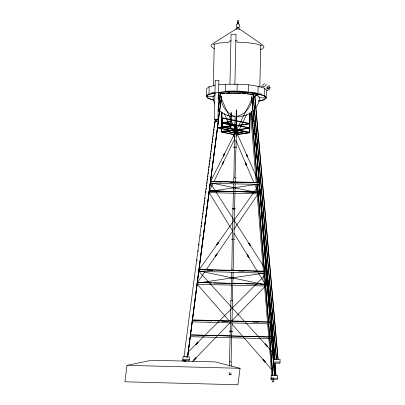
<?xml version="1.0" encoding="UTF-8"?>
<svg xmlns="http://www.w3.org/2000/svg" width="405" height="405" viewBox="0 0 405 405"><rect width="100%" height="100%" fill="white"/><g stroke="black" fill="none" stroke-linecap="round" stroke-linejoin="round"><path stroke-width="0.61" d="M210.316 182.078L210.291 183.207L259.261 184.488L259.296 182.792L210.327 181.516M182.832 360.688L183.05 356.709L189.363 356.876L189.302 359.665L189.145 360.855L182.832 360.688L182.984 359.503L189.302 359.665M213.496 100.005L207.679 98.04L206.434 96.355L208.97 94.37L209.147 86.726L215.111 85.339M213.319 85.789L214.265 44.099M234.586 134.789L221.287 132.005L221.743 112.119L221.707 122.766L230.855 121.404L231.052 112.61M221.591 127.98L221.515 131.407L229.438 130.228M221.611 131.504L221.687 128.076M221.707 127.221L221.798 123.145L235.087 125.93L235.006 129.423M221.287 132.005L235.852 129.838L236.302 109.952L236.611 110.018L236.368 120.695L249.652 123.479L249.895 112.798L250.204 112.863L249.753 132.749L222.259 126.988L222.466 117.784L236.059 120.629M218.578 92.441L225.524 91.91L225.696 84.26C238.636 84.108 251.981 83.946 264.374 88.168L266.384 90.269L266.212 97.914L264.531 99.524L258.866 101.083M229.944 84.164L231.073 34.288L236.029 34.243L234.885 84.746M230.698 128.334L230.749 126.046L224.653 126.957M230.901 128.714L231.265 112.56M230.253 300.966L230.268 300.48M231.66 239.127L232.045 239.806M233.736 147.582L233.746 147.096M231.164 278.306L231.174 277.759M233.209 188.178L233.219 187.631M231.275 277.951L231.285 277.405M233.32 187.824L233.331 187.277M231.022 372.899L230.982 374.731L229.362 374.807L229.159 372.241M229.296 366.125L229.397 361.852M230.227 331.174L230.425 322.37M230.455 321.114L230.911 300.986M231.139 300.601L231.564 272.195M231.837 269.927L232.303 239.628M233.002 208.955L232.313 239.142L233.882 239.183L234.566 208.995L233.214 209.056M233.012 208.464L233.569 183.936M233.609 182.048L233.695 178.276M233.923 177.891L234.394 147.597M234.622 147.218L234.748 132.015M234.804 129.499L235.087 116.918M258.795 101.027L263.67 99.893L266.212 97.914L264.202 95.813L257.945 93.914L248.397 92.507L237.016 91.803L237.188 84.154M231.792 331.219L231.994 322.41M232.019 321.155L232.475 301.026M232.247 300.632L233.128 272.236M233.867 239.669L233.184 269.862L231.619 269.821M234.576 208.509L235.133 183.976M235.178 182.088L235.259 178.316M235.032 177.922L235.958 147.638M236.312 132.055L235.968 147.152L234.404 147.111M236.368 129.539L236.652 116.959M231.179 366.176L231.275 361.898M233.214 278.356L233.209 277.455M235.259 188.229L235.254 187.328M234.525 239.689L234.535 239.203M235.918 178.332L235.928 177.846M236.616 147.653L236.226 146.974M248.397 92.507L248.574 84.858M249.445 132.227L249.536 128.233L238.641 129.853M251.302 112.144L251.13 119.688L256.228 182.711M257.945 93.914L258.117 86.27M259.813 87.004L260.759 45.314M264.202 95.813L264.374 88.168M272.241 379.293L270.98 379.257L271.198 375.278L277.516 375.44L277.298 379.424L273.507 379.323M280.027 362.121L273.37 361.949L273.228 363.077L279.88 363.25L280.027 362.121L280.093 359.331L273.436 359.154M230.116 337.719L190.426 336.682L190.466 334.92L230.177 335.917M197.265 282.427L197.205 284.234L231.706 285.13M265.609 284.842L265.579 286.016L232.961 285.166M267.573 88.872L269.968 87.348L269.603 89.12L267.943 90.178M269.659 85.976L269.563 87.176L267.877 88.305M198.835 269.968L198.875 269.452L267.254 271.239L267.209 271.755M259.276 183.03L259.316 182.554L210.347 181.278M265.204 344.144L267.057 346.179M190.431 336.687L190.659 334.884M192.355 321.909L192.577 320.168M197.483 282.432L197.255 284.239L229.154 320.8M199.144 269.69L198.926 271.431L275.167 354.972M127.043 365.356L124.907 381.799L237.927 384.75L240.064 368.307L215.227 361.903L151.374 360.237L127.043 365.356L240.064 368.307M196.896 260.911L197.058 259.656M198.121 251.51L198.283 250.26M198.936 245.248L199.098 243.992M200.121 236.145L200.283 234.89M201.341 226.739L201.508 225.484M201.751 223.6L201.913 222.345M202.566 217.328L202.728 216.073M202.976 214.194L203.138 212.939M203.381 211.056L203.548 209.8M203.74 208.276L203.953 206.666M204.196 204.783L204.363 203.528M204.555 202.009L204.722 200.758M204.965 198.875L205.127 197.625M205.75 192.866L205.942 191.357M206.185 189.479L206.353 188.224M206.596 186.346L206.758 185.09M206.97 183.46L207.168 181.961M207.38 180.321L207.573 178.828M207.816 176.944L207.983 175.694M208.195 174.049L208.388 172.56M208.605 170.915L208.798 169.427M209.01 167.776L209.203 166.293M209.42 164.643L209.613 163.159M209.825 161.504L210.018 160.031M210.18 158.775L210.428 156.897M210.646 155.231L210.833 153.763M211.051 152.098L211.243 150.63M211.405 149.374L211.648 147.496M211.81 146.245L212.058 144.362M212.276 142.692L212.438 141.436M212.6 140.181L212.848 138.297M213.035 136.844L213.253 135.164M213.44 133.711L213.663 132.025M213.825 130.774L214.068 128.891M214.235 127.636L214.478 125.752M214.665 124.315L215.318 119.298M218.087 97.995L218.33 96.117M183.946 361.619L184.108 360.364M215.06 122.411L215.47 119.278M218.077 99.225L218.649 94.841M185.293 361.67L185.46 360.415M185.439 361.7L185.601 360.445M216.66 121.556L216.984 119.05M218.128 110.276L220.325 93.363L221.277 93.763M216.812 121.535L217.136 119.029M218.118 111.512L220.477 93.337M187.52 357.134L210.261 182.316M210.382 181.364L210.666 179.182M210.792 178.23L211.891 169.781M212.017 168.819L212.296 166.652M212.423 165.685L215.116 144.985M215.232 144.094L215.526 141.851M215.637 140.96L216.341 135.579M216.452 134.693L216.751 132.44M216.862 131.559L217.156 129.306M217.267 128.425L217.515 126.547M217.677 125.297L221.429 96.471M187.672 357.114L221.581 96.451M259.843 185.682L259.033 191.924L260.162 191.838M260.207 189.363L260.025 193.59L260.187 192.34M265.275 252.447L265.452 254.826M267.472 275.562L266.363 284.097L268.054 283.925L268.292 282.093M267.923 278.524L267.209 284.011L267.401 285.738L268.115 280.25M271.947 326.359L270.591 336.828L272.281 336.651L272.762 332.961M272.393 329.351L271.436 336.742L271.623 338.469L272.585 331.077M270.98 379.257L271.132 378.073L277.45 378.235M184.017 356.694L214.731 121.93L218.376 121.389L187.576 356.78L185.753 357.048M184.938 361.665L185.11 360.415M266.176 84.017L265.923 85.207L264.257 86.564M258.228 192.193L209.258 190.917L211.142 190.963M252.128 100.764C250.062 107.968 244.478 114.63 236.976 116.382M269.831 337.036L231.437 335.947M213 183.475L209.395 190.856L209.167 192.664L232.612 230.911M213.835 181.769L234.627 139.188M236.014 136.348L237.122 134.075M239.066 130.101L246.549 114.772M193.965 360.025L195.898 358.04M252.538 97.99L210.595 181.521L210.377 183.262L266.956 271.487L267.143 273.213L188.006 352.239M256.198 107.386L258.638 102.759L259.57 97.742A23.257 4.156 1.3 0 0 256.218 95.418M269.573 87.951L269.968 87.348M197.524 282.477L205.006 271.542M206.074 269.978L232.804 230.916M233.877 229.351L258.112 193.939L257.975 192.122L254.492 183.981M199.179 269.72L259.322 184.538L259.175 182.787M195.98 344.28L197.918 342.346M192.491 361.559L230.303 322.426M232.06 320.603L265.477 286.021L267.305 285.748L267.168 283.935L265.336 284.209L265.477 286.021M207.583 94.74L208.413 93.94M262.521 85.364L264.561 83.526M261.271 86.847L262.192 86.017M253.409 97.013L256.512 94.37L256.522 93.97L252.447 94.578M254.279 97.195L257.383 94.552L257.388 94.152L256.228 94.324M209.147 86.726L206.606 88.705L206.434 96.355L208.443 98.45L213.562 100.005M269.153 85.531L266.774 87.202L267.437 88.158M237.416 23.779L236.485 24.411L236.11 25.459L236.439 26.527L236.996 26.948L236.976 27.955L237.629 27.818M236.824 28.527L213.374 43.294L211.132 45.046L211.106 46.124L212.878 47.977L214.534 48.479M248.893 113.876L244.038 115.941M237.735 22.781L237.735 22.483M238.282 22.493L238.282 22.796M238.459 22.523L238.621 20.539L238.064 20.25L237.492 20.513L237.452 22.437L237.902 22.508M238.337 23.222L237.654 23.201M238.474 23.287C239.259 22.27 236.297 22.877 237.796 23.308M237.634 24.092L238.317 24.113M236.024 28.401L237.487 27.727L239.051 27.859L239.406 28.294M236.388 28.983L236.009 29.17L236.338 29.373M242.489 93.444L243.744 93.509L246.215 92.305L254.451 93.277L260.911 94.628L264.961 96.228L266.212 97.914L258.739 97.716M243.952 115.668L240.043 116.817L236.925 116.761M232.799 208.276L232.354 208.448L232.743 209.127M234.778 209.182L235.224 209.01L235.234 208.524L233.827 208.231M230.015 330.986L229.569 331.158L229.954 331.837M231.994 331.892L232.44 331.72L232.05 331.042M229.103 374.681L230.982 374.731M252.148 94.567L253.15 94.218L276.564 359.524M211.157 93.089L214.022 92.401M246.215 92.305C233.543 91.702 220.355 90.806 208.109 94.745L206.434 96.355L213.906 96.547M213.349 44.378L219.257 43.006L228.972 42.201L229.964 40.88L231.139 40.864M260.395 49.526L261.579 49.248L263.817 47.501L263.842 46.418L262.07 44.57L239.441 28.927M208.97 94.37L214.939 92.983M222.436 93.722L224.714 93.479M250.204 112.863L249.88 112.914L249.642 123.591L236.328 125.57M222.259 126.988L217.262 127.732L230.86 130.577M221.606 127.408L222.826 127.226M236.323 125.854L249.632 123.874L249.541 127.95L236.834 129.838M235.999 132.663L237.568 132.43L235.568 132.01M236.08 132.713L237.932 132.44L235.578 131.944L233.108 132.314L234.875 132.683M235.816 134.662L239.441 134.126L226.405 131.397L222.178 132.025L234.622 134.632M235.796 134.825L249.753 132.749M233.123 187.581L235.467 187.93L235.067 187.986M208.889 191.524L233.644 187.839M234.885 187.657L259.018 184.062M257.975 192.122L259.899 191.838L266.242 271.269M258.112 193.939L260.035 193.651L259.899 191.838M231.078 277.708L231.483 277.648M197.184 283.09L231.594 277.967M232.845 277.779L266.627 272.752M233.022 278.113L233.422 278.053M270.783 336.763L269.563 336.945L269.7 338.757L271.532 338.484L271.391 336.671M211.734 99.635L213.577 99.448M255.99 95.129L260.911 94.628M218.756 84.797L225.696 84.26M234.784 116.706L231.549 116.594L227.544 115.238M226.658 91.125L235.801 91.034M226.441 93.368L240.605 93.342M233.255 208.373L233.812 208.347M230.47 331.082L231.574 331.113M265.564 252.33L265.012 252.345L265.164 254.942L265.715 254.922L265.594 252.847M235.254 40.829L237.021 40.814L237.041 42.125L248.113 42.738L256.532 43.978L262.045 45.654M225.524 91.91L237.016 91.803M237.831 22.721L238.206 22.726M237.33 28.887L239.714 29.266M215.328 181.88L221.606 182.048M230.394 182.275L237.3 182.458M246.088 182.685L252.371 182.847M213.025 191.013L226.208 191.357M228.719 191.423L233.741 191.555M234.996 191.585L241.901 191.767M243.785 191.818L257.6 192.178M233.715 193.251L209.233 192.608L209.274 190.851L258.243 192.132L258.198 193.889L234.971 193.281M206.99 270.181L212.635 270.332M222.669 270.591L228.319 270.737M238.353 271.001L243.997 271.147M254.036 271.411L259.681 271.558M197.245 282.472L265.639 284.214L259.959 284.148M197.858 282.528L211.658 282.887M213.541 282.938L227.342 283.298M228.597 283.333L243.025 283.708M244.276 283.738L258.081 284.102M196.678 320.563L192.269 320.446L192.309 319.93L271.689 322L271.644 322.522L268.495 322.441M206.125 320.811L211.795 320.957M221.874 321.221L227.544 321.367M236.996 321.616L243.299 321.783M252.745 322.026L258.415 322.177M190.451 334.96L230.156 335.958M231.402 336.029L269.846 336.99L269.801 338.752L231.371 337.75M238.241 91.095L247.389 91.677M252.548 119.612L251.247 119.758M234.51 177.668L235.275 177.83M231.726 300.378L232.49 300.54M251.151 92.122L256.031 92.856M243.744 93.509L245.597 93.732M246.827 93.879L249.298 94.168M238.191 27.834L238.803 28.001L238.828 26.998L239.406 26.603L239.78 25.555L239.456 24.487L238.555 23.809M212.549 93.368L215.521 93.838M258.906 100.708L260.096 100.901M259.519 93.585L261.827 94.284M249.915 94.243L251.733 94.623M218.74 93.292L220.963 93.757M221.743 112.119L222.046 112.185L221.803 122.862L235.092 125.646M236.054 120.913L222.765 118.133L222.674 122.209L235.963 124.988M235.953 125.272L222.669 122.492L222.578 126.492L235.862 129.271M233.472 132.324L234.976 132.637M235.057 187.561L235.437 187.642M210.646 182.807L233.66 187.621M234.87 187.874L259.094 192.942M233.022 187.864L233.407 187.945M233.012 277.688L233.391 277.769M200.055 271.142L267.477 285.252M230.977 277.992L231.361 278.073M235.356 116.478C227.812 114.458 222.644 107.3 220.963 99.949M263.23 86.493L262.84 86.376L263.503 86.933M227.63 115.516L222.796 113.197L219.976 110.889M227.742 91.824L229.888 93.15M266.748 88.275L267.067 88.741M218.406 94.648L220.193 96.39M232.055 324.121L272.651 370.651M264.693 95.413L265.31 96.248M267.082 89.88L267.305 90.502L266.986 90.026M267.214 87.758L267.518 88.229M233.933 233.067L257.377 271.32M258.365 272.935L265.3 284.249M220.71 97.139L259.175 182.787M224.38 113.623L230.85 128.739M233.088 133.974L234.581 137.462M235.826 140.368L253.743 182.235M214.706 104.019L213.227 99.073L213.076 96.527A23.257 4.156 1.3 0 1 215.05 94.988M223.479 162.066L222.304 164.354M250.356 245.567L248.918 243.375M273.861 358.339L273.815 358.045L273.932 359.524M267.305 285.748L270.742 311.43M270.915 312.68L271.163 314.558M260.035 193.651L261.438 206.165M261.574 207.416L261.858 209.922M262.065 211.8L262.207 213.05M254.912 96.441L278.103 359.225M254.765 96.41L277.957 359.194M253.003 94.188L276.418 359.493M251.753 96.005L275 359.422M251.723 97.235L274.858 359.392M271.477 322.228L271.623 323.98M273.557 377.986L273.866 381.768L272.945 381.885L272.332 381.869L272.028 378.088M256.33 183.971L256.993 192.162M257.145 194.056L263.361 270.945M263.513 272.838L267.492 321.995M267.644 323.884L268.712 337.122M268.819 338.383L271.826 375.567M269.851 298.384L269.953 299.644M270.257 303.431L270.358 304.692M270.611 307.846L270.763 309.734M270.96 312.26L271.163 314.781M271.365 317.302L271.568 319.828M271.871 323.61L271.973 324.871M272.833 335.593L274.752 359.559M275.056 363.346L276.013 375.329M268.636 285.16L268.738 286.426M268.991 289.575L269.143 291.468M269.345 293.995L269.548 296.516M269.7 298.409L269.953 301.558M270.105 303.451L270.358 306.605M270.459 307.866L271.568 321.742M271.72 323.635L271.973 326.789M272.681 335.618L274.6 359.584M274.904 363.366L275.861 375.349M254.826 128.739L254.922 130M255.175 133.154L255.327 135.042M255.58 138.196L255.732 140.09M255.935 142.611L256.188 145.765M256.289 147.025L256.593 150.812M256.694 152.072L259.17 182.974M259.271 184.234L259.671 189.282M266.343 272.53L270.332 322.355M270.434 323.615L271.137 332.444M271.391 335.598L274.575 375.329M253.206 110.469L253.307 111.734M253.611 115.516L253.712 116.777M253.965 119.931L254.117 121.824M254.32 124.345L254.522 126.866M254.674 128.76L254.922 131.914M255.023 133.174L255.327 136.961M255.428 138.221L259.018 182.999M259.119 184.26L259.519 189.307M259.721 191.828L266.09 271.294M266.191 272.555L266.895 281.384M267.098 283.905L270.181 322.375M270.282 323.635L271.137 334.358M271.239 335.618L274.423 375.354M251.743 111.329L257.448 182.594M257.55 183.855L264.571 271.517M264.673 272.778L268.611 321.97M268.763 323.863L272.904 375.577M251.591 111.35L257.296 182.614M257.398 183.875L264.419 271.542M264.521 272.803L268.459 321.995M268.611 323.889L272.752 375.602M258.476 170.47L258.603 172.358M258.765 174.869L259.013 178.64M259.099 179.896L259.306 183.04M259.387 184.295L259.716 189.322M257.565 160.744L257.727 163.296M264.475 239.173L264.667 242.327M264.743 243.587L266.444 271.345M266.52 272.606L267.214 283.961M274.185 359.351L274.114 358.167L273.562 358.217L273.633 359.402M271.461 317.53L271.537 318.786M271.831 323.808L271.937 325.696M272.307 331.973L273.922 359.6M274.144 363.366L274.585 370.899M220.264 93.773A23.257 4.156 1.3 0 1 252.614 94.522M192.289 320.188L192.253 321.869L271.633 323.939L271.669 322.264L192.289 320.188M198.855 269.71L198.82 271.391L267.199 273.178L267.229 271.497L198.855 269.71M215.222 80.772L214.331 119.87L217.976 119.328L218.862 80.23L215.222 80.772M221.702 123.049L221.611 127.124L230.754 125.763L230.85 121.687L221.702 123.049M230.217 331.665L229.529 361.852L231.098 361.893L231.781 331.705L230.217 331.665M236.262 125.337L236.171 129.337L249.46 132.116L249.551 128.122L236.262 125.337M236.363 120.979L236.267 125.054L249.556 127.838L249.647 123.763L236.363 120.979M223.444 155.879L224.578 153.601L223.444 155.879M216.877 244.59L218.447 242.357L216.877 244.59M247.328 254.892L248.781 257.332L247.328 254.892M245.308 162.491L246.326 164.951L245.308 162.491M223.302 161.879L222.158 164.243L222.482 164.546L223.631 162.182L223.302 161.879M224.41 153.53L223.271 155.809L223.6 156.107L224.734 153.834L224.41 153.53M216.629 254.056L215.05 256.375L215.511 256.679L217.09 254.36L216.629 254.056M216.837 254.168L215.303 256.562L216.837 254.168M218.209 242.286L216.64 244.514L217.1 244.817L218.67 242.585L218.209 242.286M263.199 359.726L264.966 361.938L263.199 359.726M195.706 357.833L193.757 359.853L194.157 360.237L196.106 358.217L195.706 357.833M197.761 342.103L195.823 344.037L196.217 344.427L198.156 342.493L197.761 342.103M246.574 154.189L246.235 154.487L247.273 156.821L247.617 156.522L246.574 154.189M245.476 162.364L245.131 162.658L246.164 165.078L246.503 164.784L245.476 162.364M263.366 359.594L262.951 359.949L264.799 362.065L265.214 361.716L263.366 359.594M265.422 343.885L265.002 344.235L266.86 346.27L267.275 345.926L265.422 343.885M249.136 243.172L248.665 243.461L250.138 245.774L250.609 245.481L249.136 243.172M247.561 254.77L247.085 255.059L248.554 257.453L249.024 257.17L247.561 254.77M222.229 127.145L218.163 127.752L230.906 130.42L234.971 129.813L222.229 127.145M231.29 130.668L226.881 131.326L239.912 134.055L244.326 133.397L231.29 130.668M235.831 129.995L231.766 130.597L244.797 133.326L248.862 132.724L235.831 129.995M247.435 156.613L246.392 154.275L247.435 156.613"/></g></svg>
